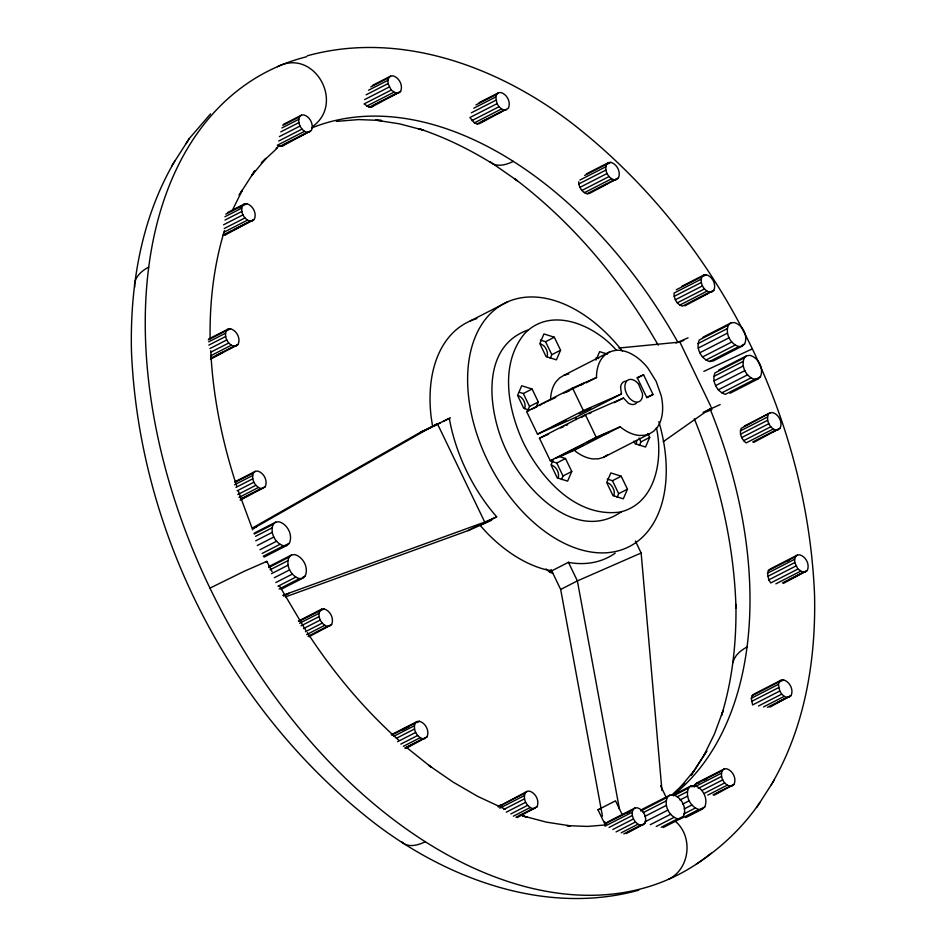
<?xml version="1.0" encoding="UTF-8"?>
<svg xmlns="http://www.w3.org/2000/svg" width="946" height="946" viewBox="0 0 946 946"><rect width="100%" height="100%" fill="white"/><g stroke="black" fill="none" stroke-linecap="round" stroke-linejoin="round"><path stroke-width="1.42" d="M620.588 387.198L621.475 393.938L575.558 417.434L537.494 434.155L526.603 411.534L572.531 388.037L596.548 377.525L596.5 375.42A45.798 29.113 62.9 0 1 601.893 358.286C606.067 352.622 613.103 349.677 620.068 350.327A45.798 29.113 62.9 0 1 647.774 367.923L656.122 381.262L661.278 395.996A45.798 29.113 62.9 0 1 657.198 427.497L653.603 431.281L649.299 433.93L603.382 457.426L598.475 458.81L593.107 458.94A45.798 29.113 62.9 0 1 575.972 451.668L574.328 450.272L559.677 456.682L565.519 458.526L571.762 471.498L567.612 481.136L557.241 477.86L550.998 464.888L553.339 459.46L550.312 460.785L539.445 438.211L585.373 414.715L623.449 398.041L628.227 403.067A12.511 7.946 62.9 0 0 636.67 402.89M210.118 338.822C209.551 302.259 213.808 265.554 224.474 230.528M703.67 755.866L706.839 750.899L691.077 775.472L703.67 755.866L714.372 734.167L723.122 710.552L721.526 715.472C732.535 679.535 736.544 641.837 735.917 604.352L735.988 607.9C734.072 542.957 718.747 478.877 694.317 418.818M613.883 495.81L614.321 492.275A8.348 5.309 62.9 0 0 607.616 482.791M558.199 478.12C559.618 473.012 556.721 467.253 551.92 465.101M524.746 408.625C526.201 403.504 523.256 397.781 518.479 395.605M732.996 662.626C734.545 655.318 740.777 650.363 747.044 647.005M250.111 221.234C243.902 219.46 239.87 211.537 242.566 205.566L244.364 203.993L246.776 203.721C252.984 205.495 257.016 213.418 254.308 219.389L225.385 234.845L222.972 235.116L250.111 221.234L252.523 220.962M236.334 346.023L233.922 346.307C227.714 344.521 223.682 336.599 226.378 330.627L228.175 329.066L230.588 328.794C236.796 330.568 240.828 338.491 238.12 344.462L210.497 359.255M304.494 131.352C300.119 128.171 297.174 121.928 299.622 116.736L301.407 115.176L303.82 114.904C310.028 116.677 314.072 124.6 311.364 130.572L282.44 146.027L280.028 146.299L277.355 145.235L304.494 131.352L307.166 132.405L309.567 132.133M263.473 488.302L261.061 488.585C254.852 486.8 250.808 478.877 253.516 472.905L255.302 471.345L257.714 471.073C263.922 472.846 267.966 480.769 265.258 486.741L240.213 500.209M391.206 90.071L388.085 83.579L387.943 80.304L388.841 77.678L390.627 76.118L393.039 75.846C399.247 77.619 403.292 85.542 400.584 91.514L371.66 106.969L369.247 107.241L364.068 103.954L391.206 90.071L396.386 93.358L398.798 93.086M286.922 545.404L283.611 545.783C275.097 543.347 269.563 532.48 273.276 524.297L275.724 522.145L279.035 521.778C287.549 524.202 293.083 535.069 289.37 543.264L286.922 545.404L264.052 557.111M302.72 578.243L299.409 578.609C290.907 576.173 285.361 565.318 289.074 557.123L291.522 554.983L294.833 554.604C303.347 557.04 308.881 567.907 305.18 576.09L302.72 578.243L281.116 589.287M329.799 626.134L327.387 626.406C321.179 624.632 317.147 616.697 319.843 610.726L321.64 609.165L324.052 608.893C330.26 610.667 334.293 618.589 331.597 624.561L309.129 636.705M495.763 96.965L496.662 94.352L498.447 92.779L500.86 92.507C507.068 94.281 511.112 102.203 508.404 108.175L479.48 123.63L477.068 123.902L474.395 122.85L469.902 117.552L497.04 103.67L495.763 96.965L473.792 108.211M425.227 738.519L422.815 738.791C416.607 737.017 412.562 729.094 415.27 723.122L417.068 721.55L419.468 721.278C425.688 723.051 429.721 730.974 427.013 736.946L405.846 748.44M616.603 179.586L614.191 179.858C607.982 178.085 603.95 170.162 606.646 164.19L608.444 162.617L610.856 162.345C617.064 164.119 621.096 172.042 618.4 178.025L589.464 193.469L587.052 193.741C581.956 192.334 578.633 186.918 578.668 181.786M535.223 808.357L532.811 808.629C526.603 806.855 522.559 798.932 525.267 792.961L527.052 791.388L529.464 791.116C535.673 792.89 539.717 800.824 537.009 806.796L517.131 817.616M712.031 291.971L709.618 292.243C703.41 290.469 699.366 282.547 702.074 276.575L703.871 275.014L706.284 274.73C712.492 276.516 716.524 284.439 713.816 290.41L684.892 305.854M711.818 361.23L709.606 361.49C701.104 359.054 695.558 348.187 699.271 340.004L728.491 325.046L730.951 322.893L734.25 322.527C742.764 324.963 748.298 335.818 744.597 344.013L742.137 346.153L712.917 361.112M742.137 346.153L738.838 346.532C730.324 344.096 724.79 333.229 728.491 325.046M757.935 378.991L754.636 379.37L725.416 394.316C716.902 391.88 711.368 381.025 715.07 372.83L744.289 357.884L746.749 355.731L750.06 355.353C758.562 357.789 764.108 368.656 760.395 376.839L757.935 378.991L729.993 393.288M754.636 379.37C746.122 376.934 740.588 366.067 744.289 357.884M634.872 808.05L607.734 821.944L605.948 823.505L605.05 826.13L632.188 812.236L633.075 809.622L634.872 808.05L637.285 807.778C643.493 809.551 647.525 817.486 644.829 823.458L626.24 833.615M778.357 429.791L775.945 430.063L773.284 429.011L746.146 442.894C741.77 439.724 738.826 433.481 741.274 428.278L770.198 412.834L772.61 412.562C778.818 414.336 782.85 422.259 780.154 428.231L753.808 442.361M773.284 429.011C768.909 425.83 765.964 419.586 768.4 414.395M681.014 818.432L677.703 818.81C669.189 816.374 663.654 805.507 667.368 797.324L669.815 795.184L673.126 794.806C681.64 797.242 687.174 808.097 683.461 816.292L681.014 818.432L663.217 827.537M702.263 809.137L698.952 809.504C690.45 807.068 684.904 796.213 688.617 788.018L691.077 785.878L694.376 785.499C702.89 787.935 708.424 798.802 704.723 806.985L702.263 809.137L685.744 817.581M694.269 787.072L695.168 784.459L696.954 782.886L724.092 769.003L726.504 768.731C732.712 770.505 736.757 778.428 734.049 784.4L714.171 795.219M805.495 572.07L803.083 572.342L797.904 569.054L770.765 582.937L768.791 579.874L767.513 573.181L768.4 570.556L770.198 568.995L797.336 555.113L799.748 554.829C805.957 556.615 809.989 564.537 807.281 570.509L783.525 583.315M732.263 785.96L729.851 786.244C723.643 784.459 719.599 776.536 722.306 770.564L724.092 769.003M797.904 569.054L794.782 562.563L794.64 559.287L795.539 556.674L797.336 555.113M781.148 680.174L779.35 681.747L778.452 684.36L779.729 691.065L752.602 704.947L751.325 698.243L752.212 695.629L754.009 694.068L781.148 680.174L783.56 679.902C789.768 681.676 793.8 689.61 791.093 695.582L769.926 707.064M527.998 410.103L529.547 406.484L538.321 402.003L532.078 389.031L521.707 385.755L517.557 395.393L523.788 408.353L529.642 410.209L526.603 411.534M550.241 358.298L551.802 354.679L560.564 350.197L554.321 337.225L543.95 333.95L539.799 343.587L546.043 356.559L556.414 359.835L560.564 350.197M535.98 407.43L538.321 402.003M596.004 360.071L599.646 351.64L607.427 354.1M561.439 479.598L563 475.98L571.762 471.498M617.135 497.289L618.684 493.67L627.458 489.188L621.215 476.216L610.844 472.941L606.693 482.578L612.937 495.55L623.308 498.826L627.458 489.188M639.378 445.483L640.939 441.877L649.701 437.383L647.833 433.493M649.701 437.383L645.55 447.02L635.18 443.745L633.926 441.143M174.726 161.222C141.652 217.379 130.264 283.859 131.399 348.365L131.482 351.912C139.299 533.816 230.694 711.605 374.64 823.221L377.513 825.397C450.674 880.371 547.486 915.409 638.716 890.198M232.255 210.556L242.33 190.134L239.161 195.101L254.923 170.528L251.648 175.66L265.909 158.443L261.356 162.949L277.202 148.144M771.274 784.778C804.348 728.621 815.736 662.141 814.601 597.635L814.518 594.088C806.702 412.184 715.306 234.395 571.36 122.779L568.487 120.603C495.326 65.629 398.514 30.591 307.284 55.802M186.043 143.65L189.318 138.518L210.52 113.898M696.303 864.124C721.183 847.864 743.284 827.005 759.957 802.35M171.557 166.189L189.318 138.518M756.682 807.482L774.443 779.811M680.091 787.557L694.352 770.34M313.363 125.995C344.983 102.168 313.753 47.773 277.462 66.693M671.967 794.888L684.644 783.052M563.721 393.169L584.19 383.189L583.753 383.603M581.14 417.505L582.204 417.21M282.44 146.027L284.226 144.454M225.385 234.845L227.182 233.284M371.66 106.969L373.457 105.408M621.38 511.798C575.878 543.335 525.03 490.288 506.701 451.289C488.656 414.502 478.865 347.584 527.655 330.142M527.052 791.388L498.128 806.843L525.267 792.961M266.133 561.959L266.819 561.38L272.105 571.632M751.467 349.523L752.153 348.956L703.871 371.376M663.229 441.711L711.475 407.75M668.538 879.307C689.906 868.901 693.418 836.843 675.562 821.495M609.792 351.841L563.875 375.349L559.571 377.986L555.976 381.782A45.798 29.113 62.9 0 0 550.584 398.916M603.382 457.426L607.687 454.778M148.735 267.103C141.344 270.923 133.433 277.899 134.734 287.076M252.487 527.998L420.639 432.121L450.426 417.848M252.511 528.968L437.336 423.583L484.73 522.074L496.52 516.918M539.114 405.574L542.176 403.942M580.69 385.235L582.736 384.147M283.315 124.434L301.407 115.176M282.819 125.333L299.622 116.736M281.92 127.947L298.723 119.35M280.761 131.884L298.853 122.625M372.547 85.377L390.627 76.118M370.749 86.937L388.841 77.678M368.562 90.225L387.943 80.304M279.33 136.638L300 126.055M366.114 94.813L388.085 83.579M278.715 141.025L301.975 129.117M364.671 99.567L389.22 87.008M280.028 146.299L307.166 132.405M285.515 143.792L291.983 140.493M298.439 137.182L304.908 133.871M307.485 132.558L310.075 131.234M366.587 106.189L393.713 92.294M369.247 107.241L396.386 93.358M376.035 104.084L382.491 100.773M388.96 97.473L400.584 91.514M227.56 212.59L244.364 203.993M225.775 214.151L242.566 205.566M239.019 207.682L246.776 203.721M224.876 216.776L241.668 208.179M225.006 220.051L241.809 211.455M223.563 224.793L242.956 214.884M224.261 228.518L244.931 217.947M224.19 232.077L247.45 220.17M479.066 102.7L498.447 92.779M475.98 104.923L496.662 94.352M228.471 232.621L231.061 231.297M233.638 229.973L254.308 219.389M471.345 112.799L495.893 100.241M471.888 120.615L499.015 106.732L501.534 108.956L504.194 110.02L506.607 109.748M474.395 122.85L501.534 108.956M477.068 123.902L504.194 110.02M481.266 122.069L487.722 118.758M498.069 113.473L500.647 112.148M208.794 338.987L228.175 329.066M208.286 339.886L226.378 330.627M226.709 330.769L230.588 328.794M208.688 341.849L225.479 333.252M208.818 345.113L225.621 336.516M209.965 348.542L226.756 339.945M210.651 352.267L228.743 343.008M210.58 355.826L231.262 345.243M210.662 358.203L233.922 346.307M216.161 355.708L222.617 352.397M229.086 349.098L238.12 344.462M586.473 173.863L608.444 162.617M584.687 175.424L606.646 164.19M606.977 164.332L610.856 162.345M579.91 180.036L605.759 166.803M578.751 183.962L605.889 170.079M579.898 187.391L607.036 173.508M581.873 190.453L609.011 176.571M584.392 192.688L611.53 178.806M587.052 193.741L614.191 179.858M596.429 189.259L606.764 183.973M613.221 180.662L618.4 178.025M470.103 321.037L507.671 301.809M234.632 481.916L255.302 471.345M235.424 482.164L253.516 472.905M234.525 484.778L252.617 475.531M235.956 487.391L252.759 478.794M237.103 490.82L253.895 482.224M237.789 494.545L255.881 485.286M239.007 497.442L258.388 487.521M540.367 340.075L545.558 341.719L554.321 337.225M240.39 499.157L261.061 488.585M241.999 498.648L252.346 493.351M254.923 492.026L265.258 486.741M681.9 286.248L703.871 275.014M676.236 289.795L702.074 276.575M703.694 276.055L706.284 274.73M701.175 279.188L674.049 293.083C673.718 298.558 676.969 304.612 682.48 306.137L709.618 292.243M674.179 296.346L701.317 282.464M675.326 299.776L702.452 285.893M433.954 426.197L440.375 422.909M442.941 421.597L449.362 418.309L449.74 420.734A136.697 86.914 62.9 0 0 495.089 514.967L496.768 516.812L480.071 525.361L486.989 532.965A136.697 86.914 62.9 0 0 544.045 569.196L551.731 570.864L568.428 562.314L570.296 562.716A136.697 86.914 62.9 0 0 615.207 553.126M677.301 302.838L704.439 288.956M679.819 305.073L706.946 291.191M693.146 300.982L707.36 293.709M709.949 292.385L713.816 290.41M252.937 528.542L256.685 526.615L252.688 528.365M519.425 392.294L523.315 393.524L532.078 389.031M254.131 533.201L275.724 522.145M254.214 534.052L273.276 524.297M255.526 536.335L272.046 527.88M255.704 540.828L272.223 532.373M257.277 545.523L273.796 537.068M259.996 549.721L276.504 541.266M586.047 382.894L596.548 377.525M262.172 553.434L279.957 544.328M263.284 556.189L283.611 545.783M281.754 547.155L289.37 543.264M702.996 337.202L730.951 322.893M698.042 343.587L727.261 328.64M268.652 566.689L291.522 554.983M637.178 378.093L643.587 374.817L653.059 394.517L646.662 397.793M268.747 567.529L289.074 557.123M698.219 348.081L727.45 333.122M270.059 569.823L287.844 560.718M537.494 434.155L583.386 410.599L621.475 393.938M699.792 352.775L729.011 337.817M271.514 573.654L288.022 565.2M702.511 356.973L731.731 342.026M614.261 402.736L623.449 398.041M274.352 577.71L289.594 569.906M705.953 360.036L735.172 345.077M275.794 582.559L292.314 574.104M709.606 361.49L738.838 346.532M742.054 345.314L744.597 344.013M277.97 586.26L295.755 577.166M279.082 589.015L299.409 578.609M302.637 577.391L305.18 576.09M718.794 370.04L746.749 355.731M283.812 595.945L288.814 593.379L283.493 595.708M713.84 376.425L743.059 361.467M550.312 460.785L596.228 437.277L620.245 426.764L621.889 428.171A45.798 29.113 62.9 0 0 639.023 435.444L644.392 435.314L649.299 433.93M574.328 450.272L620.245 426.764M714.029 380.907L743.249 365.96M551.577 461.376L556.756 463.02L565.519 458.526M715.59 385.613L744.821 370.655M718.31 389.811L747.529 374.853M721.751 392.862L750.982 377.915M755.31 379.441L760.395 376.839M285.491 596.891L468.034 530.623L484.73 522.074L282.83 595.365M703.091 412.338L720.178 404.581M298.38 621.073L321.64 609.165M299.173 621.309L319.843 610.726M320.174 610.88L324.052 608.893M299.563 623.272L318.944 613.351M300.994 625.874L319.086 616.626M303.43 628.641L320.233 620.056M305.416 631.703L322.208 623.118M306.634 634.6L324.726 625.341M308.006 636.327L327.387 626.406M607.261 479.066L612.452 480.71L621.215 476.216M317.383 631.833L319.961 630.509M322.551 629.196L331.597 624.561M744.348 426.055L770.198 412.834M740.375 430.903L767.513 417.02M740.505 434.179L767.644 420.284M741.652 437.608L768.791 423.713M743.627 440.67L770.765 426.776M752.685 441.971L775.945 430.063M772.397 432.192L774.987 430.879M777.565 429.555L780.154 428.231M546.114 569.007L549.567 572.07L552.133 570.757M602.46 816.185L560.682 589.453L577.379 580.903L641.14 552.996L635.393 541.029M391.218 734.782L417.068 721.55M392.011 735.018L415.27 723.122M402.677 729.874L409.133 726.563M416.89 722.602L419.468 721.278M393.702 736.319L414.372 725.736M396.421 738.27L414.514 729.011M397.568 741.699L415.649 732.441M400.832 744.1L417.635 735.503M403.351 746.323L420.142 737.726M404.722 748.05L422.815 738.791M406.342 747.529L420.556 740.257M423.146 738.932L427.013 736.946M768.4 570.556L795.539 556.674M786.824 561.451L789.402 560.127M767.513 573.181L794.64 559.287M767.644 576.445L794.782 562.563M768.791 579.874L795.917 565.992M775.862 583.848L800.422 571.289M782.413 582.925L803.083 572.342M789.201 579.768L807.281 570.509M499.819 808.144L524.368 795.574M503.828 809.433L524.498 798.85M506.264 812.2L525.645 802.279M510.828 813.938L527.632 805.342M513.347 816.173L530.138 807.577M752.212 695.629L779.35 681.747M779.681 681.889L783.56 679.902M516.008 817.226L532.811 808.629M520.217 815.393L522.795 814.068M529.252 810.757L537.009 806.796M751.325 698.243L778.452 684.36M751.455 701.518L778.593 687.636M758.456 706.023L781.715 694.128L784.234 696.362L786.895 697.415L789.307 697.143M763.552 706.934L784.234 696.362M767.513 707.336L786.895 697.415M776.879 702.854L791.093 695.582M605.535 825.456L598.002 809.8L615.539 800.824L622.444 815.18M605.948 823.505L633.075 809.622M626.95 813.075L629.528 811.751M669.815 795.184L640.596 810.131L642.795 809.882M640.678 810.982L667.368 797.324M609.058 827.419L632.318 815.511L632.188 812.236M673.28 794.983L691.077 785.878M695.168 784.459L722.306 770.564M673.375 795.823L688.617 788.018M704.545 779.965L707.123 778.641M691.833 786.8L694.376 785.499M643.268 812.614L666.138 800.919M695.57 786.41L721.408 773.189M612.783 829.524L633.465 818.94L632.318 815.511M677.23 796.816L687.387 791.613M698.278 788.361L721.538 776.453M644.723 816.457L666.315 805.401M616.059 831.924L635.44 822.003L637.959 824.238L640.619 825.29L643.032 825.018M679.949 799.997L687.576 796.094M702.015 790.466L722.685 779.882M621.155 832.835L637.959 824.238M645.018 821.802L667.888 810.107M623.828 833.887L640.619 825.29M628.026 832.054L644.829 823.458M682.787 804.053L689.137 800.801M703.99 793.528L724.66 782.945M707.797 795.101L727.178 785.18M650.269 824.699L670.596 814.305M684.23 808.901L691.857 804.999M713.048 794.841L729.851 786.244M717.245 792.996L722.425 790.348M728.881 787.048L734.049 784.4M656.264 826.461L674.049 817.356M683.863 813.903L695.298 808.061M661.183 827.265L677.703 818.81M679.654 818.243L683.461 816.292M682.444 817.959L698.952 809.504M688.203 815.44L698.373 810.237M700.903 808.936L704.723 806.985M209.965 588.128L244.186 571.289L266.819 561.38M543.394 403.339L545.83 402.121M582.902 416.559L585.728 415.152M547.048 401.518L555.74 397.438M560.682 427.97L563.769 426.492M566.027 392.235L569.35 390.722M588.838 413.674L591.392 412.503M420.639 432.121L431.104 427.545M676.047 343.067L688.049 337.817M618.98 348.022L679.878 342.085L683.769 340.383M531.723 409.133L536.796 406.922M643.587 374.817L637.202 377.608L646.686 397.308L653.059 394.517M539.445 438.211L548.645 434.19M555.432 458.384L561.77 455.617M706.638 411.794L711.971 409.464M468.034 530.623L491.695 520.265M598.002 809.8L600.71 808.617M513.335 161.399C507.127 164.379 499.725 166.803 493.02 163.977C469.677 149.456 444.904 137.265 418.771 128.644L423.725 130.241L399.496 123.831L375.704 120.154L381.605 120.497L358.617 119.574L336.409 121.395M425.274 841.715C418.179 845.227 408.223 848.16 401.754 841.905M566.347 425.322L567.671 424.789M563.875 375.349L568.783 373.954M499.926 805.283L502.338 804.999M696.954 782.886L699.366 782.614M605.428 824.947L587.383 826.426L567.269 825.622M566.76 825.633L570.296 825.846L546.504 822.169L522.275 815.759L527.229 817.356L520.347 814.813M596.063 357.765L598.652 358.581M505.223 809.197L477.671 796.366L452.98 782.023L428.621 765.231L431.494 767.395L407.3 748.05M549.567 572.07L553.221 573.524M540.722 343.8L543.82 345.787A8.348 5.309 62.9 0 1 546.989 356.808M489.815 161.577L517.379 180.769L514.506 178.605C573.477 223.185 621.664 281.116 658.203 345.172M398.763 740.21C363.571 708.731 333.087 672.121 307.332 632.602M616.319 350.174C594.939 325.483 551.636 305.783 524.794 333.359C499.216 364.163 507.836 409.311 523.398 442.752C541.242 478.688 576.067 517.911 620.15 512.058C656.252 503.378 663.323 458.727 656.394 427.627M305.747 630.225L279.377 585.74M497.04 103.67L499.015 106.732M779.729 691.065L781.715 694.128M633.465 818.94L635.44 822.003M679.878 342.085L710.848 406.437M639.058 437.986L640.939 441.877M572.531 388.037L583.386 410.599M585.373 414.715L596.228 437.277M545.558 341.719L551.802 354.679M612.452 480.71L618.684 493.67M523.315 393.524L529.547 406.484M556.756 463.02L563 475.98M568.428 562.291L577.379 580.903L619.429 809.102M660.639 785.83L666.291 797.561M551.08 569.516L560.682 589.453M604.612 821.566L605.878 824.191M575.558 417.434L576.362 419.563M252.712 529.855L238.226 490.761M236.89 486.54C222.405 442.693 212.945 396.977 210.745 350.789M432.665 426.859L431.128 416.89A136.697 86.914 62.9 0 1 476.819 318.601M641.14 552.996L661.94 790.489M658.854 421.703A136.697 86.914 62.9 0 1 572.992 547.107A136.697 86.914 62.9 0 1 471.108 349.618A136.697 86.914 62.9 0 1 622.468 351.179M620.552 387.115A12.511 7.946 62.9 0 1 626.193 381.132M636.575 440.469A8.384 5.333 62.9 0 1 636.114 444.017M276.126 148.203A381.238 242.389 62.9 0 1 279.567 145.672M311.648 127.982A381.238 242.389 62.9 0 1 677.939 342.357M709.949 408.66A381.238 242.389 62.9 0 1 674.344 794.262M711.25 853.138A451.112 286.815 62.9 0 1 216.752 601.857A451.112 286.815 62.9 0 1 306.563 56.748M565.684 420.686L553.859 426.457L565.684 420.686M590.753 407.856L578.893 413.65L590.753 407.856M570.58 450.816L561.9 455.263L583.327 445.235L570.58 450.816M595.625 437.998L586.946 442.444L608.384 432.417L595.625 437.998M638.562 384.1L637.226 382.598A12.156 7.722 62.9 0 0 625.129 384.36A12.156 7.722 62.9 0 0 633.205 401.128A12.156 7.722 62.9 0 0 642.488 393.536L638.562 384.1"/></g></svg>
